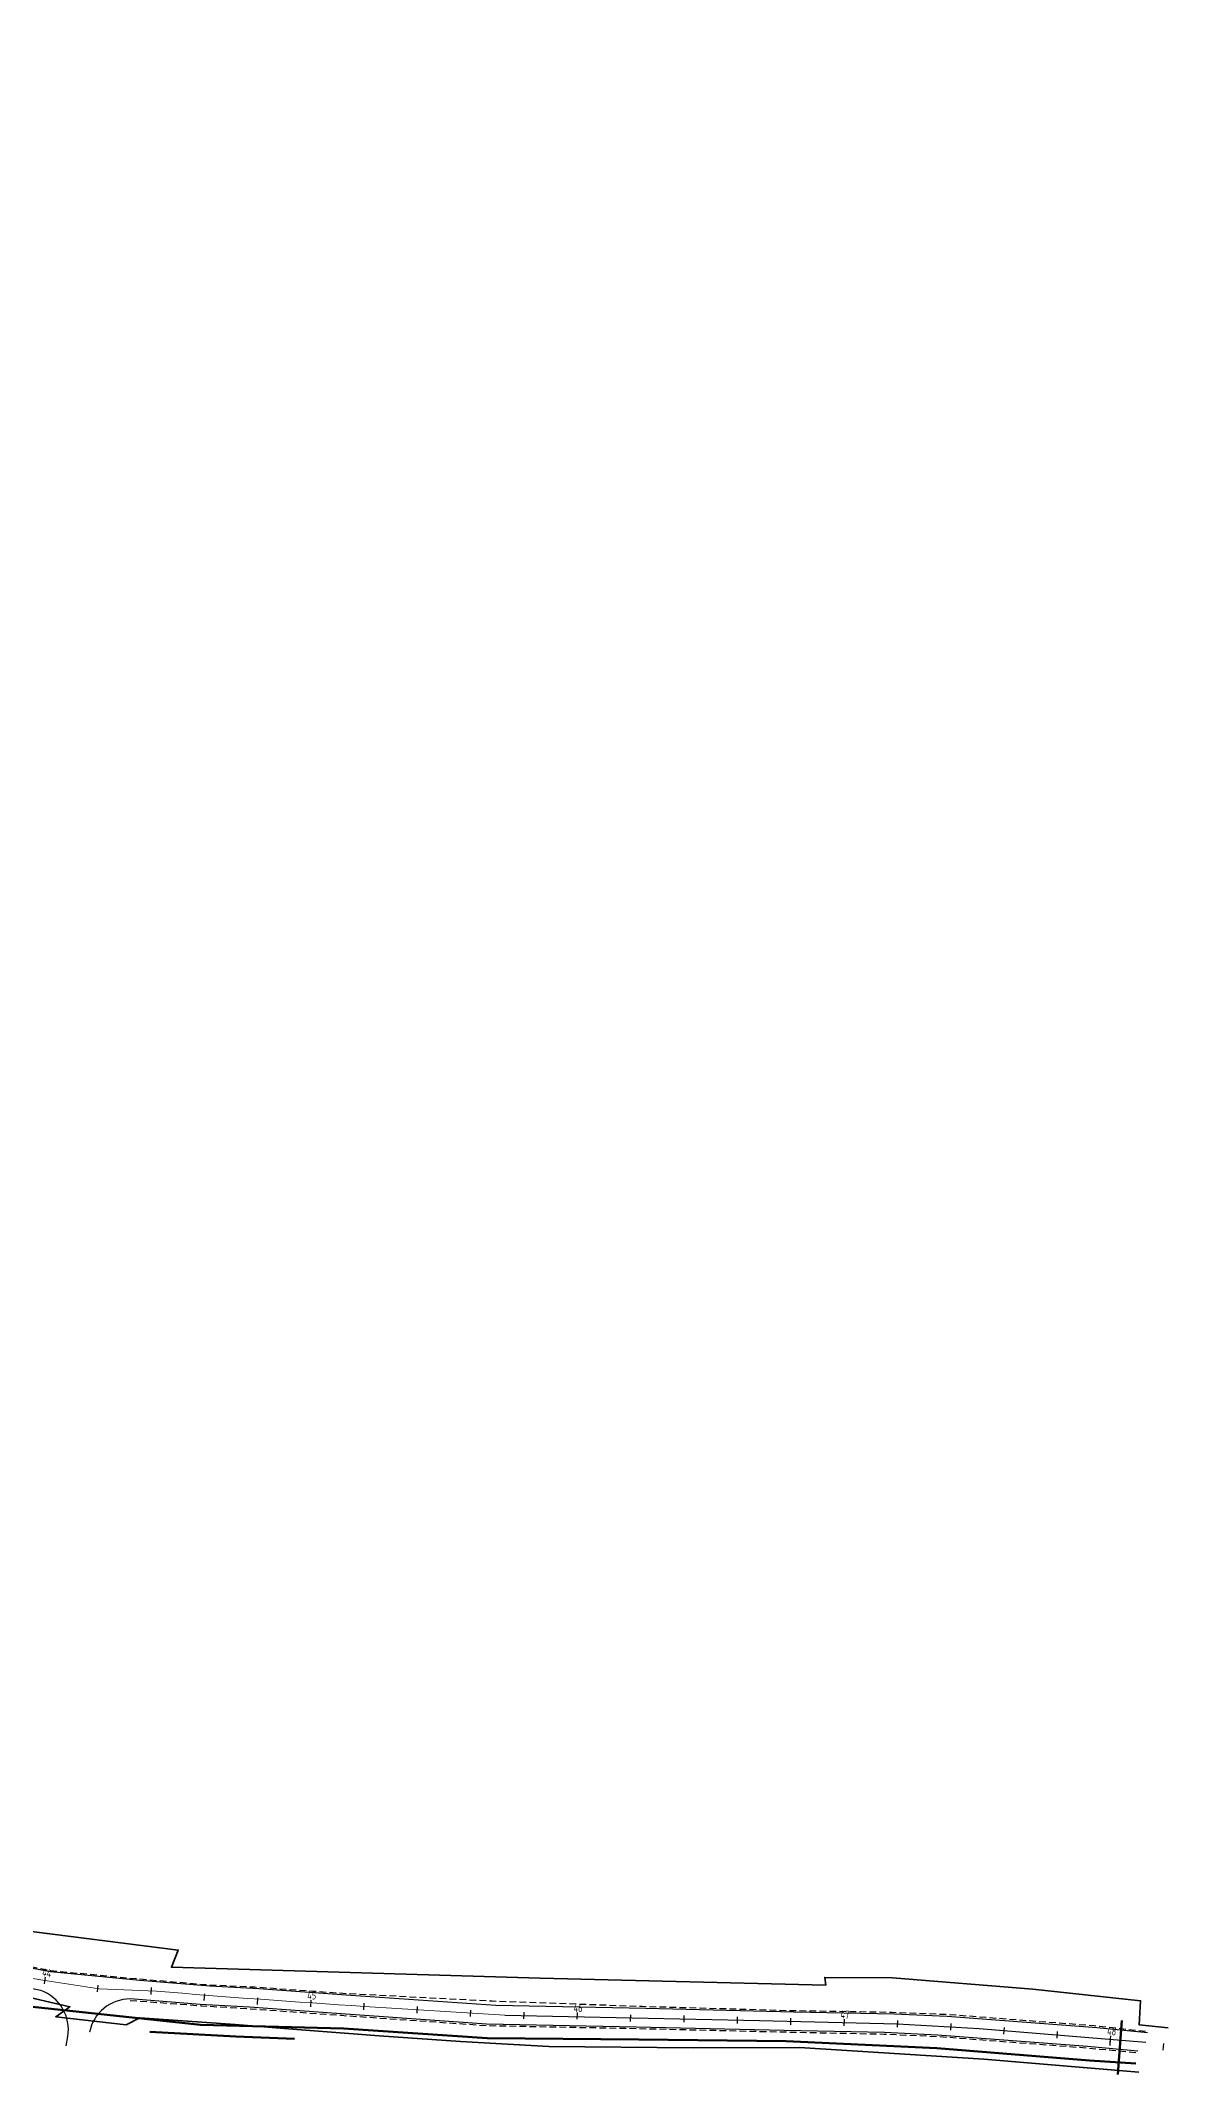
# Model space of a CAD drawing. Header units: metres. Extents: x 245702 to 2250761, y -1588929 to 6439132.
# Drawn here: x 2245716 to 2246139, y 539096 to 539858 of the extents above; entities that cross this region are included whole.
import ezdxf

# ---------------------------------------------------------------- set-up
doc = ezdxf.new("R2010")
doc.units = ezdxf.units.M
doc.linetypes.add('DASHED2', pattern=[0.375, 0.25, -0.125])
doc.layers.add('10', color=1, linetype='Continuous', lineweight=35)
doc.layers.add('ОСЬ_ВЕРХ_ПОКРЫТИЯ_ПИКЕТЫ', color=1, linetype='Continuous')
doc.layers.add('разметка', color=7, linetype='Continuous')
doc.styles.get("Standard").update_dxf_attribs({"font": 'simplex.shx'})

msp = doc.modelspace()

# ---------------------------------------------------------------- linework, layer by layer
at = {"linetype": 'DASHED2', "ltscale": 10, "flags": 128}
for points in [[(2244894.94, 539857.91), (2244914.91, 539836.51), (2244945.82, 539794.39), (2244957.54, 539775.41), (2244964.86, 539758.73), (2244970.89, 539743.48), (2244988.75, 539698.5), (2244996.5, 539682.34), (2245021.88, 539643.68), (2245054.93, 539595.88), (2245086.69, 539551.6), (2245121.25, 539510.24), (2245151.01, 539476.32), (2245186.49, 539436.42), (2245224.38, 539400.62), (2245263.91, 539368.07), (2245290.11, 539346.38), (2245334.71, 539311.11), (2245398.24, 539262.11), (2245449.67, 539224.3), (2245466.15, 539212.95), (2245479.79, 539206.96), (2245503.96, 539197.07), (2245532.19, 539187.16), (2245552.85, 539180.95), (2245603.16, 539165.71), (2245657, 539149.37), (2245687, 539140.83), (2245719.83, 539134.5), (2245751.62, 539131.49), (2245778.09, 539129.24), (2245796.24, 539128.36), (2245831.31, 539125.87), (2245885.21, 539123.14), (2245941.42, 539121.11), (2245996.91, 539119.54), (2246035.1, 539118.89), (2246056.07, 539118.08), (2246110.79, 539113.88), (2246130.62, 539111.71)], [(2245749.52, 539123.32), (2245749.52, 539123.32), (2245776.1, 539121.32), (2245794.17, 539120.21), (2245828.64, 539117.72), (2245883.06, 539113.9), (2245939.2, 539112.8), (2245994.66, 539111.5), (2246032.14, 539110.7), (2246052.15, 539109.82), (2246108.41, 539105.49), (2246127.09, 539103.75)]]:
    msp.add_lwpolyline(points, dxfattribs=at)
at = {"elevation": 213.75, "flags": 128}
for points in [[(2245716, 539127.06), (2245682.07, 539133.96)], [(2246130.72, 539111.2), (2246111.81, 539113), (2246055.71, 539117.27), (2246035.77, 539118.16), (2245998.25, 539118.95), (2245942.76, 539120.25), (2245886.59, 539121.35), (2245832.23, 539125.16), (2245797.77, 539127.66), (2245779.39, 539128.67), (2245753.14, 539130.78), (2245719.6, 539133.99), (2245702.37, 539137.31)], [(2246127.12, 539104.26), (2246108.22, 539106.06), (2246052.11, 539110.34), (2246032.17, 539111.22), (2245994.65, 539112.01), (2245939.17, 539113.32), (2245882.99, 539114.42), (2245828.63, 539118.23), (2245794.17, 539120.73), (2245775.79, 539121.73), (2245749.48, 539123.86)]]:
    msp.add_lwpolyline(points, dxfattribs=at)
at = {"flags": 128}
for points in [[(2245725.49, 539106.29), (2245726.12, 539109.74, 0.36245), (2245716, 539127.06)], [(2245749.48, 539123.86), (2245749.48, 539123.86, 0.358049), (2245734.26, 539111.36), (2245734.26, 539111.36)]]:
    msp.add_lwpolyline(points, format="xyb", dxfattribs=at)
at = {"color": 5, "lineweight": 50, "elevation": 212.58, "flags": 128}
msp.add_lwpolyline([(2246126.45, 539099.61), (2246109.08, 539100.77), (2246051.76, 539105.47), (2245995.38, 539107.98), (2245940.18, 539108.66), (2245883.27, 539109.18), (2245829.39, 539112.79), (2245775.8, 539114.19), (2245712.84, 539120.95)], dxfattribs=at)
at = {"flags": 128}
msp.add_lwpolyline([(2245889.85, 539117.81), (2245985.38, 539115.75), (2246037.1, 539114.58), (2246067.64, 539112.74), (2246130.09, 539107.66)], dxfattribs=at)
at = {"color": 6, "lineweight": 50, "flags": 128}
for points in [[(2245811.08, 539108.9), (2245789.06, 539109.75), (2245756.87, 539111.57)], [(2246121.19, 539115.78), (2246119.69, 539095.6)]]:
    msp.add_lwpolyline(points, dxfattribs=at)
at = {"layer": '10'}
for points in [[(2246127.51, 539096.42), (2246069.44, 539101.34), (2246000.31, 539105.7), (2245960.52, 539105.49), (2245906.37, 539106.07), (2245873.33, 539107.92), (2245842.8, 539110.06), (2245811.93, 539112.44), (2245788.91, 539114.25), (2245753.15, 539116.79), (2245748.03, 539114.14), (2245721.6, 539117.2), (2245726.92, 539120.93), (2245665.67, 539135.12), (2245559.64, 539166.58), (2245513.69, 539182.19), (2245474.23, 539197.15), (2245467.41, 539199.73), (2245421.59, 539230.51), (2245376.95, 539263.68), (2245375.38, 539256.87), (2245365.53, 539264.94)], [(2245706.62, 539149.93), (2245767.49, 539142.19), (2245764.93, 539135.74), (2245903.11, 539131.63), (2246010.15, 539129.07), (2246009.78, 539131.9), (2246035.19, 539131.73), (2246087.78, 539127.55), (2246128.19, 539123.19), (2246127.68, 539114.15), (2246138.56, 539113.07)]]:
    msp.add_lwpolyline(points, dxfattribs=at)
at = {"layer": 'ОСЬ_ВЕРХ_ПОКРЫТИЯ_ПИКЕТЫ'}
for p, q in [((2245717.42, 539129.47), (2245717.78, 539132)), ((2245737.2, 539126.5), (2245737.57, 539128.97)), ((2245757.39, 539125.56), (2245757.51, 539128.11)), ((2245777.22, 539123.33), (2245777.44, 539125.82)), ((2245797.18, 539121.73), (2245797.35, 539124.23)), ((2245817.17, 539120.95), (2245817.31, 539123.45)), ((2245837.13, 539119.84), (2245837.24, 539122.34)), ((2245857.11, 539118.58), (2245857.21, 539121.08)), ((2245877.09, 539117.22), (2245877.19, 539119.71)), ((2245897.07, 539116.41), (2245897.18, 539118.91)), ((2245917.07, 539116.22), (2245917.17, 539118.72)), ((2245917.07, 539116.22), (2245917.17, 539118.72)), ((2245937.05, 539115.41), (2245937.15, 539117.9)), ((2245957.06, 539115.1), (2245957.16, 539117.6)), ((2245977.05, 539114.67), (2245977.15, 539117.17)), ((2245997.05, 539114.21), (2245997.15, 539116.71)), ((2246017.05, 539113.77), (2246017.15, 539116.26)), ((2246037.03, 539113.33), (2246037.14, 539115.83)), ((2246057, 539112.13), (2246057.13, 539114.63)), ((2246076.95, 539110.71), (2246077.11, 539113.21)), ((2246096.9, 539109.13), (2246097.08, 539111.62)), ((2246116.82, 539107.54), (2246117.02, 539110.03)), ((2246116.74, 539106.35), (2246116.94, 539108.85)), ((2246136.65, 539104.64), (2246136.88, 539107.12))]:
    msp.add_line(p, q, dxfattribs=at)
at = {"layer": 'разметка', "lineweight": 18, "ltscale": 7}
for points in [[(2245716.78, 539130.92, -0.030698), (2245669.92, 539141), (2245669.92, 539141), (2245669.92, 539141, 0.003236), (2245620.3, 539156.2)], [(2245759.35, 539126.77, 0.005293), (2245837.3, 539121.08), (2245837.3, 539121.08), (2245837.3, 539121.08), (2245889.85, 539117.81), (2245889.85, 539117.81)]]:
    msp.add_lwpolyline(points, format="xyb", dxfattribs=at)
msp.add_lwpolyline([(2245716.78, 539130.92), (2245737.9, 539127.66), (2245759.35, 539126.77)], dxfattribs=at)

# ---------------------------------------------------------------- texts
at = {"layer": 'ОСЬ_ВЕРХ_ПОКРЫТИЯ_ПИКЕТЫ', "width": 0.6}
for s, rotation, p in [('44', 349.56196, (2245716.35, 539132.52)), ('45', 356.86709, (2245815.82, 539123.78)), ('46', 357.66918, (2245915.68, 539119.03)), ('47', 357.66918, (2246015.66, 539116.57)), ('48', 355.33861, (2246115.55, 539110.41))]:
    msp.add_text(s, height=3, rotation=rotation, dxfattribs=at).set_placement(p)

doc.saveas('drawing.dxf')
